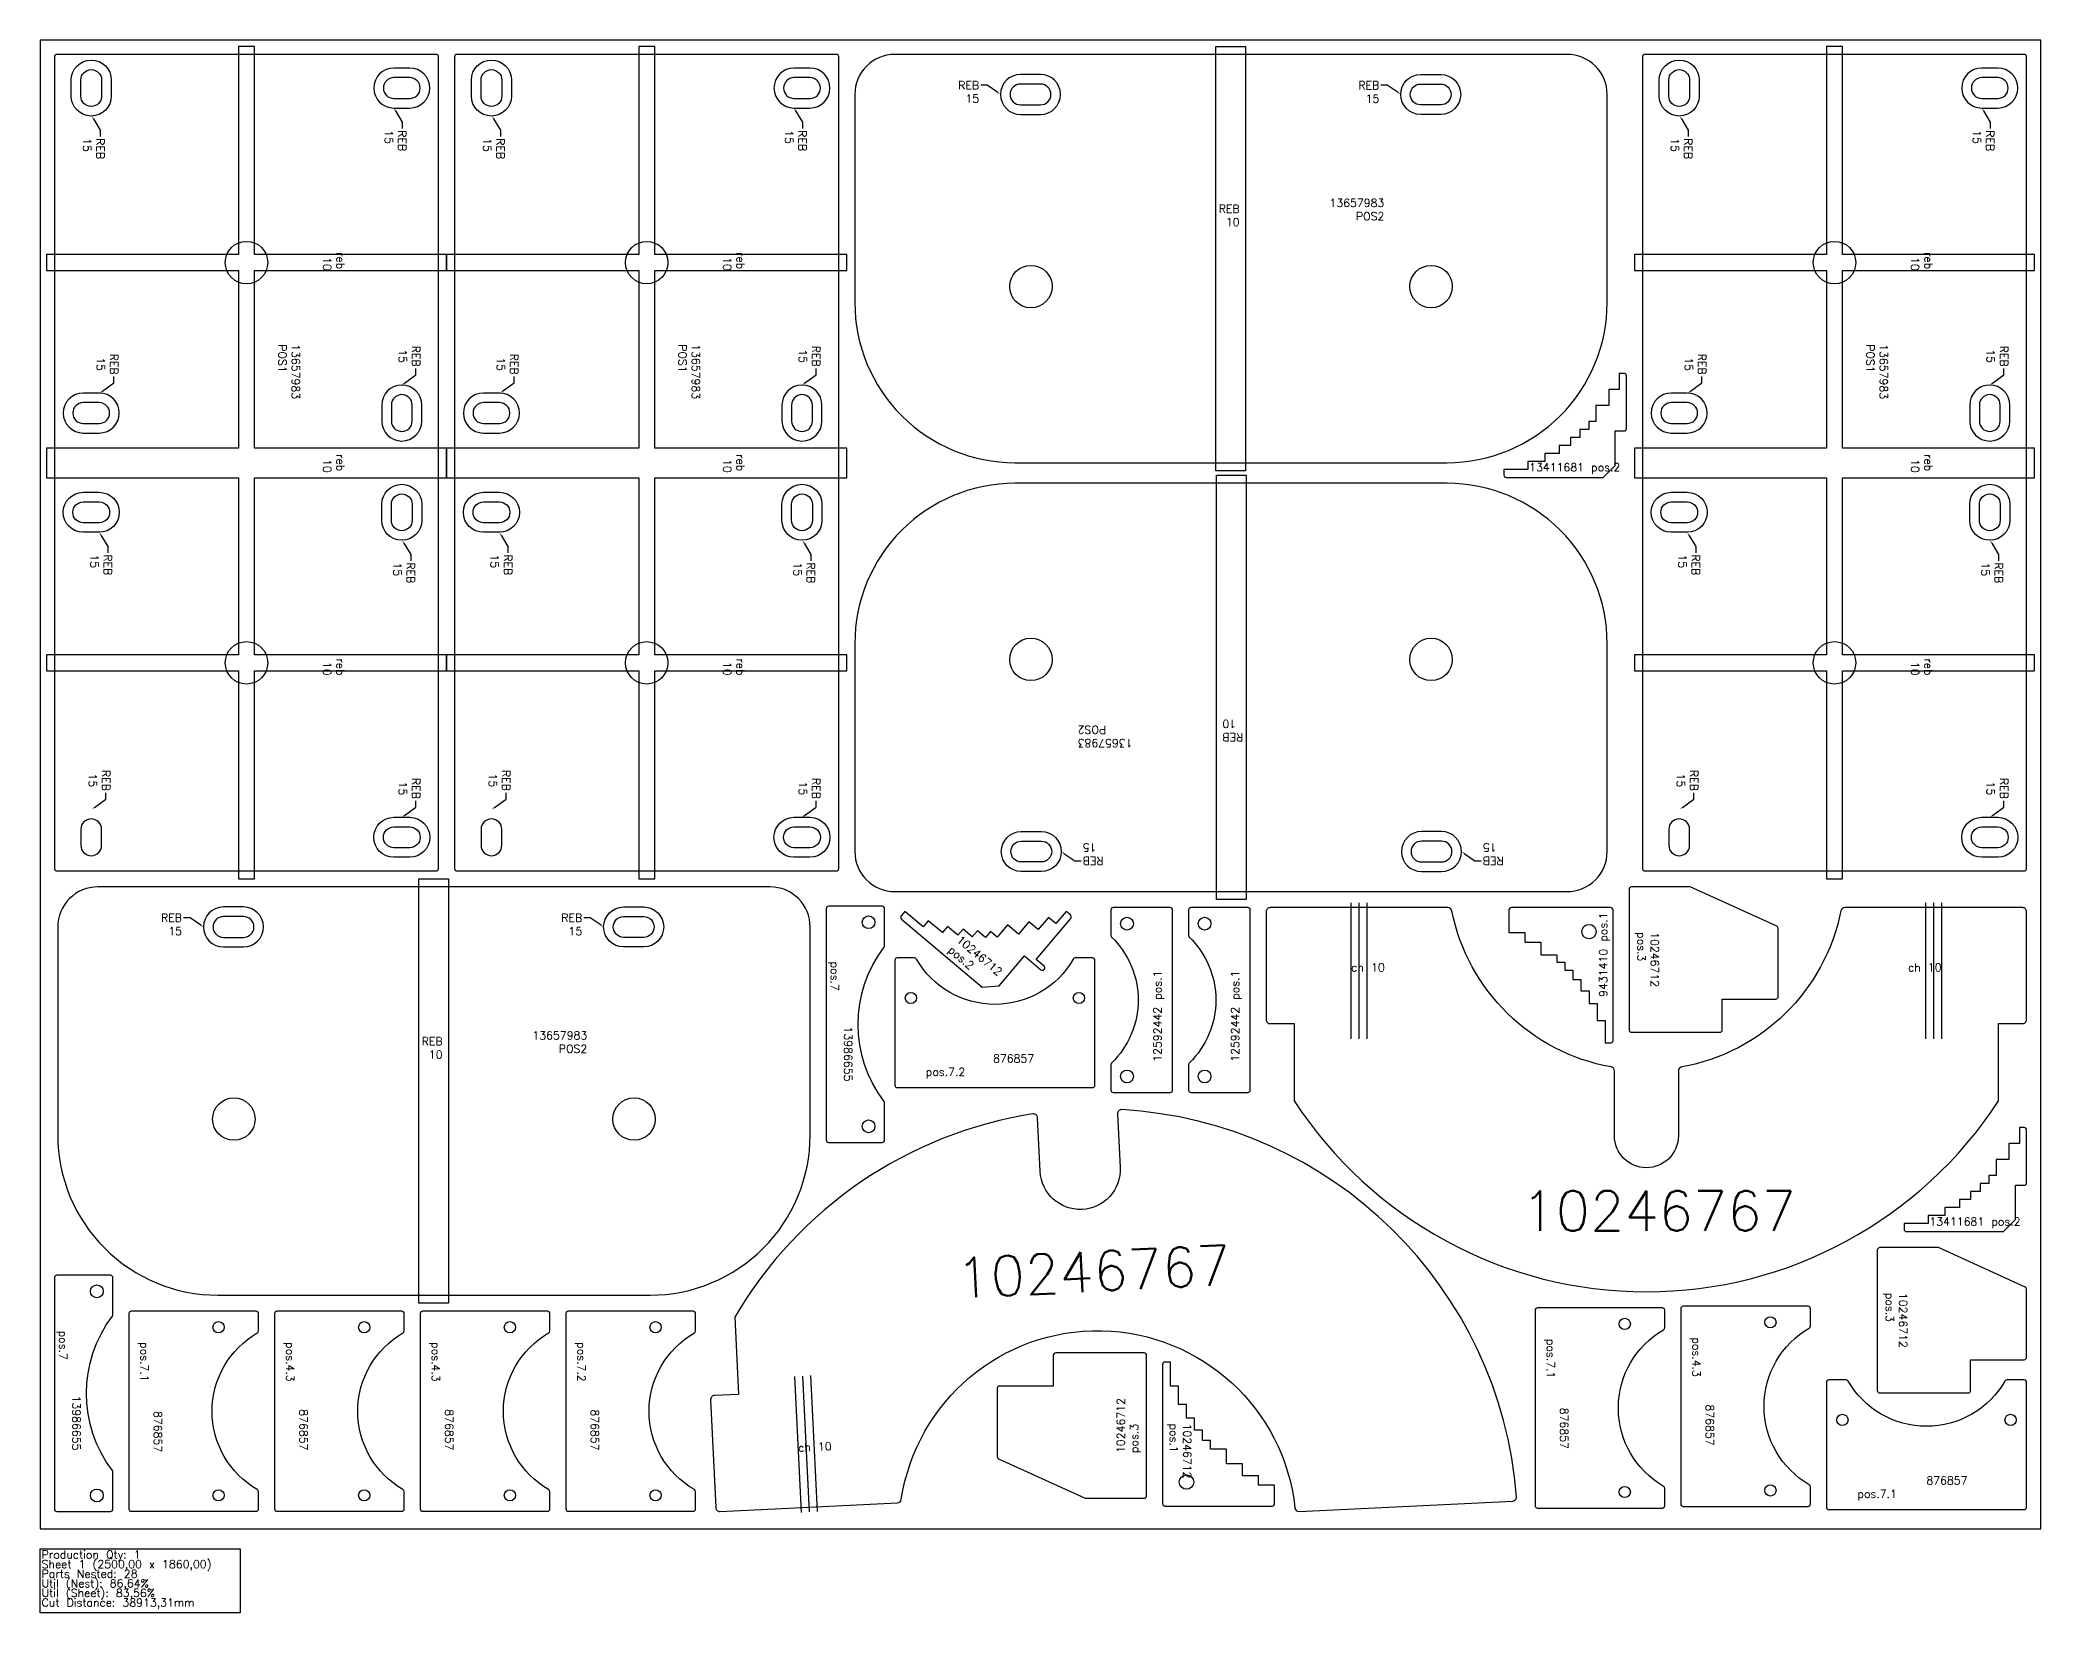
# Model space of a CAD drawing. Header units: millimetres. Extents: x 0 to 2500, y -105 to 1860.
import ezdxf
from ezdxf import colors
from ezdxf.entities.mleader import LeaderData, LeaderLine
from ezdxf.math import Vec2, Vec3

# ---------------------------------------------------------------- set-up
doc = ezdxf.new("R2010")
doc.units = ezdxf.units.MM
for name, color, linetype in [('10246712', 7, 'Continuous'), ('10246767', 7, 'Continuous'), ('12592442', 7, 'Continuous'), ('13411681', 7, 'Continuous'), ('13657983', 7, 'Continuous'), ('13986655', 7, 'Continuous'), ('876857', 7, 'Continuous'), ('9431410', 7, 'Continuous'), ('Chanfro', 7, 'Continuous'), ('Rebaixo', 6, 'Continuous'), ('sheet', 24, 'Continuous'), ('Stats', 7, 'Continuous'), ('Texto', 7, 'Continuous')]:
    doc.layers.add(name, color=color, linetype=linetype)
doc.styles.get("Standard").update_dxf_attribs({"font": 'txt.shx'})

msp = doc.modelspace()

# ---------------------------------------------------------------- linework, layer by layer
at = {"layer": '10246712', "color": 1}
for points in [[(2101.8, 662), (2168.8, 662, 0.414214), (2171.8, 665), (2171.8, 750.1, 0.294108), (2170.1, 752.8), (2061.8, 802), (1988.3, 802, 0.414214), (1985.3, 799), (1985.3, 623.5, 0.414214), (1988.3, 620.5), (2098.8, 620.5, 0.414214), (2101.8, 623.5)], [(1133.8, 752.6), (1127.4, 744.9), (1109.8, 759.8), (1103.3, 752.1), (1080.4, 771.5), (1075.9, 766.1, 0.414214), (1076.3, 761.9), (1177.1, 676.8), (1198.3, 678.5), (1229.9, 716), (1250.5, 698.6, 0.414214), (1254.7, 698.9), (1254.7, 698.9, 0.414214), (1254.4, 703.2), (1244.4, 711.5), (1287.7, 762.7, 0.414214), (1287.3, 767), (1281.9, 771.5), (1269, 756.2), (1259.9, 763.9), (1247, 748.7), (1235.5, 758.3), (1222.6, 743), (1208.9, 754.7), (1196, 739.4), (1187.5, 746.5), (1181.1, 738.8), (1171.2, 747.2), (1164.7, 739.6), (1153.3, 749.2), (1146.8, 741.6)], [(2412, 211.4), (2479, 211.4, 0.414214), (2482, 214.4), (2482, 299.5, 0.294108), (2480.2, 302.2), (2372, 351.4), (2298.5, 351.4, 0.414214), (2295.5, 348.4), (2295.5, 172.9, 0.414214), (2298.5, 169.9), (2409, 169.9, 0.414214), (2412, 172.9)], [(1266, 178.4), (1199, 178.4, 0.414214), (1196, 175.4), (1196, 90.3, 0.294108), (1197.7, 87.6), (1306, 38.4), (1379.5, 38.4, 0.414214), (1382.5, 41.4), (1382.5, 216.9, 0.414214), (1379.5, 219.9), (1269, 219.9, 0.414214), (1266, 216.9)], [(1412.5, 178.5), (1412.5, 208.5), (1405.5, 208.5, 0.414214), (1402.5, 205.5), (1402.5, 31.5, 0.414214), (1405.5, 28.5), (1539.5, 28.5, 0.414214), (1542.5, 31.5), (1542.5, 54.5), (1522.5, 54.5), (1522.5, 66.5), (1502.5, 66.5), (1502.5, 81.5), (1482.5, 81.5), (1482.5, 99.5), (1462.5, 99.5), (1462.5, 110.5), (1452.5, 110.5), (1452.5, 123.5), (1442.5, 123.5), (1442.5, 138.5), (1432.5, 138.5), (1432.5, 155.5), (1422.5, 155.5), (1422.5, 178.5)]]:
    msp.add_lwpolyline(points, format="xyb", close=True, dxfattribs=at)
msp.add_circle((1432.4, 58.5), 9, dxfattribs=at)
at = {"layer": '10246767', "color": 1}
for points in [[(1967, 491.2), (1967, 572.2, 0.362758), (1962.9, 577.1, -0.307431), (1763.9, 772.2, 0.357076), (1759, 776.2), (1537, 776.2, 0.414214), (1532, 771.2), (1532, 636.2, 0.414214), (1537, 631.2), (1567, 631.2), (1567, 534.8, 0.542273), (2447, 534.8), (2447, 631.2), (2477, 631.2, 0.414214), (2482, 636.2), (2482, 771.2, 0.414214), (2477, 776.2), (2255, 776.2, 0.357076), (2250.1, 772.2, -0.307431), (2051.1, 577.1, 0.362758), (2047, 572.2), (2047, 491.2, -0.999998)], [(872.6, 168.1), (842.7, 166.7, 0.414214), (837.9, 161.4), (844.4, 26.6, 0.414214), (849.7, 21.8), (1071.4, 32.6, 0.357076), (1076.1, 36.8, -0.878542), (1567.9, 26.3, 0.396943), (1573.1, 21.8), (1840, 34.8, 0.422689), (1844.7, 40.1, 0.375256), (1351.5, 523.8, 0.445602), (1346.2, 518.5), (1349.5, 451.5, -0.999998), (1249.6, 446.7), (1246.3, 513.7, 0.445602), (1240.6, 518.4, 0.225672), (868, 264.4)]]:
    msp.add_lwpolyline(points, format="xyb", close=True, dxfattribs=at)
at = {"layer": '12592442', "color": 1}
for points in [[(1341, 545.2), (1412, 545.2, 0.414214), (1415, 548.2), (1415, 773.2, 0.414214), (1412, 776.2), (1341, 776.2, 0.414214), (1338, 773.2), (1338, 741.5, 0.201835), (1338.9, 739.3, -0.420813), (1338.9, 582, 0.201835), (1338, 579.9), (1338, 548.2, 0.414214)], [(1438, 545.2), (1509, 545.2, 0.414214), (1512, 548.2), (1512, 773.2, 0.414214), (1509, 776.2), (1438, 776.2, 0.414214), (1435, 773.2), (1435, 741.5, 0.201835), (1435.9, 739.3, -0.420813), (1435.9, 582, 0.201835), (1435, 579.9), (1435, 548.2, 0.414214)]]:
    msp.add_lwpolyline(points, format="xyb", close=True, dxfattribs=at)
for centre in [(1358, 756.2), (1455, 756.2), (1358, 565.2), (1455, 565.2)]:
    msp.add_circle(centre, 8, dxfattribs=at)
at = {"layer": '13411681', "color": 1}
for points in [[(1898, 1343.6), (1880, 1343.6), (1880, 1333.6), (1859, 1333.6), (1859, 1323.6), (1829, 1323.6), (1829, 1316.6, 0.414214), (1832, 1313.6), (1953, 1313.6), (1968, 1328.6), (1968, 1371.6), (1979, 1371.6, 0.414214), (1982, 1374.6), (1982, 1440.6, 0.414214), (1979, 1443.6), (1973, 1443.6), (1973, 1423.6), (1960, 1423.6), (1960, 1403.6), (1944, 1403.6), (1944, 1383.6), (1935, 1383.6), (1935, 1373.6), (1924, 1373.6), (1924, 1363.6), (1912, 1363.6), (1912, 1353.6), (1898, 1353.6)], [(2398, 401.4), (2380, 401.4), (2380, 391.4), (2359, 391.4), (2359, 381.4), (2329, 381.4), (2329, 374.4, 0.414214), (2332, 371.4), (2453, 371.4), (2468, 386.4), (2468, 429.4), (2479, 429.4, 0.414214), (2482, 432.4), (2482, 498.4, 0.414214), (2479, 501.4), (2473, 501.4), (2473, 481.4), (2460, 481.4), (2460, 461.4), (2444, 461.4), (2444, 441.4), (2435, 441.4), (2435, 431.4), (2424, 431.4), (2424, 421.4), (2412, 421.4), (2412, 411.4), (2398, 411.4)]]:
    msp.add_lwpolyline(points, format="xyb", close=True, dxfattribs=at)
at = {"layer": '13657983', "color": 6}
for points in [[(495, 1842), (21, 1842, 0.414214), (18, 1839), (18, 825, 0.414214), (21, 822), (495, 822, 0.414214), (498, 825), (498, 1839, 0.414214)], [(995, 1842), (521, 1842, 0.414214), (518, 1839), (518, 825, 0.414214), (521, 822), (995, 822, 0.414214), (998, 825), (998, 1839, 0.414214)], [(2479, 1842), (2005, 1842, 0.414214), (2002, 1839), (2002, 825, 0.414214), (2005, 822), (2479, 822, 0.414214), (2482, 825), (2482, 1839, 0.414214)], [(51, 1790), (51, 1810, -1), (77, 1810), (77, 1790, -1)], [(442, 1787), (462, 1787, 1), (462, 1813), (442, 1813, 1)], [(551, 1790), (551, 1810, -1), (577, 1810), (577, 1790, -1)], [(942, 1787), (962, 1787, 1), (962, 1813), (942, 1813, 1)], [(2035, 1790), (2035, 1810, -1), (2061, 1810), (2061, 1790, -1)], [(2426, 1787), (2446, 1787, 1), (2446, 1813), (2426, 1813, 1)], [(54, 1381), (74, 1381, 1), (74, 1407), (54, 1407, 1)], [(439, 1404), (439, 1384, 1), (465, 1384), (465, 1404, 1)], [(554, 1381), (574, 1381, 1), (574, 1407), (554, 1407, 1)], [(939, 1404), (939, 1384, 1), (965, 1384), (965, 1404, 1)], [(2038, 1381), (2058, 1381, 1), (2058, 1407), (2038, 1407, 1)], [(2423, 1404), (2423, 1384, 1), (2449, 1384), (2449, 1404, 1)], [(54, 1283), (74, 1283, -1), (74, 1257), (54, 1257, -1)], [(439, 1260), (439, 1280, -1), (465, 1280), (465, 1260, -1)], [(554, 1283), (574, 1283, -1), (574, 1257), (554, 1257, -1)], [(939, 1260), (939, 1280, -1), (965, 1280), (965, 1260, -1)], [(2038, 1283), (2058, 1283, -1), (2058, 1257), (2038, 1257, -1)], [(2423, 1260), (2423, 1280, -1), (2449, 1280), (2449, 1260, -1)], [(51, 874), (51, 854, 1), (77, 854), (77, 874, 1)], [(442, 877), (462, 877, -1), (462, 851), (442, 851, -1)], [(551, 874), (551, 854, 1), (577, 854), (577, 874, 1)], [(942, 877), (962, 877, -1), (962, 851), (942, 851, -1)], [(2035, 874), (2035, 854, 1), (2061, 854), (2061, 874, 1)], [(2426, 877), (2446, 877, -1), (2446, 851), (2426, 851, -1)]]:
    msp.add_lwpolyline(points, format="xyb", close=True, dxfattribs=at)
at = {"layer": '13657983', "color": 3}
for points in [[(1018, 1532, 0.414214), (1218, 1332), (1758, 1332, 0.414214), (1958, 1532), (1958, 1792, 0.414214), (1908, 1842), (1068, 1842, 0.414214), (1018, 1792)], [(1225, 1779), (1250, 1779, 1), (1250, 1805), (1225, 1805, 1)], [(1750, 1779), (1725, 1779, -1), (1725, 1805), (1750, 1805, -1)], [(1958, 1106.2, 0.414214), (1758, 1306.2), (1218, 1306.2, 0.414214), (1018, 1106.2), (1018, 846.2, 0.414214), (1068, 796.2), (1908, 796.2, 0.414214), (1958, 846.2)], [(1226, 859.2), (1251, 859.2, -1), (1251, 833.2), (1226, 833.2, -1)], [(1751, 859.2), (1726, 859.2, 1), (1726, 833.2), (1751, 833.2, 1)], [(22.2, 492, 0.414214), (222.2, 292), (762.2, 292, 0.414214), (962.2, 492), (962.2, 752, 0.414214), (912.2, 802), (72.2, 802, 0.414214), (22.2, 752)], [(229.2, 739), (254.2, 739, 1), (254.2, 765), (229.2, 765, 1)], [(754.2, 739), (729.2, 739, -1), (729.2, 765), (754.2, 765, -1)]]:
    msp.add_lwpolyline(points, format="xyb", close=True, dxfattribs=at)
at = {"layer": '13657983', "color": 6}
for centre in [(258, 1582), (758, 1582), (2242, 1582), (258, 1082), (758, 1082), (2242, 1082)]:
    msp.add_circle(centre, 26.5, dxfattribs=at)
at = {"layer": '13657983', "color": 3}
for centre in [(1238, 1552), (1738, 1552), (1238, 1086.2), (1738, 1086.2), (242.2, 512), (742.2, 512)]:
    msp.add_circle(centre, 26.5, dxfattribs=at)
at = {"layer": '13986655', "color": 1}
for points in [[(1055.2, 728.7), (1055.2, 774.9, 0.414214), (1052.2, 777.9), (985.2, 777.9, 0.414214), (982.2, 774.9), (982.2, 485.9, 0.414214), (985.2, 482.9), (1052.2, 482.9, 0.414214), (1055.2, 485.9), (1055.2, 532, 0.163324), (1054.6, 533.8, -0.335601), (1054.6, 726.9, 0.163324)], [(91, 267.6), (91, 313.8, 0.414214), (88, 316.8), (21, 316.8, 0.414214), (18, 313.8), (18, 24.8, 0.414214), (21, 21.8), (88, 21.8, 0.414214), (91, 24.8), (91, 71, 0.163324), (90.4, 72.8, -0.335601), (90.4, 265.8, 0.163324)]]:
    msp.add_lwpolyline(points, format="xyb", close=True, dxfattribs=at)
for centre in [(1035.2, 757.9), (1035.2, 502.9), (71, 296.8), (71, 41.8)]:
    msp.add_circle(centre, 8, dxfattribs=at)
at = {"layer": '876857', "color": 1}
for points in [[(1092.5, 713.3), (1071, 713.3, 0.414214), (1068, 710.3), (1068, 554.3, 0.414214), (1071, 551.3), (1315, 551.3, 0.414214), (1318, 554.3), (1318, 710.3, 0.414214), (1315, 713.3), (1293.5, 713.3, 0.267949), (1290.9, 711.8, -0.57735), (1095.1, 711.8, 0.267949)], [(2030, 251.5), (2030, 273.1, 0.414214), (2027, 276.1), (1871, 276.1, 0.414214), (1868, 273.1), (1868, 29.1, 0.414214), (1871, 26.1), (2027, 26.1, 0.414214), (2030, 29.1), (2030, 50.6, 0.267949), (2028.5, 53.2, -0.57735), (2028.5, 248.9, 0.267949)], [(2212, 253.5), (2212, 275.1, 0.414214), (2209, 278.1), (2053, 278.1, 0.414214), (2050, 275.1), (2050, 31.1, 0.414214), (2053, 28.1), (2209, 28.1, 0.414214), (2212, 31.1), (2212, 52.6, 0.267949), (2210.5, 55.2, -0.57735), (2210.5, 250.9, 0.267949)], [(273, 247.5), (273, 269, 0.414214), (270, 272), (114, 272, 0.414214), (111, 269), (111, 25, 0.414214), (114, 22), (270, 22, 0.414214), (273, 25), (273, 46.5, 0.267949), (271.5, 49.1, -0.57735), (271.5, 244.9, 0.267949)], [(455, 247.5), (455, 269, 0.414214), (452, 272), (296, 272, 0.414214), (293, 269), (293, 25, 0.414214), (296, 22), (452, 22, 0.414214), (455, 25), (455, 46.5, 0.267949), (453.5, 49.1, -0.57735), (453.5, 244.9, 0.267949)], [(637, 247.5), (637, 269, 0.414214), (634, 272), (478, 272, 0.414214), (475, 269), (475, 25, 0.414214), (478, 22), (634, 22, 0.414214), (637, 25), (637, 46.5, 0.267949), (635.5, 49.1, -0.57735), (635.5, 244.9, 0.267949)], [(819, 247.5), (819, 269, 0.414214), (816, 272), (660, 272, 0.414214), (657, 269), (657, 25, 0.414214), (660, 22), (816, 22, 0.414214), (819, 25), (819, 46.5, 0.267949), (817.5, 49.1, -0.57735), (817.5, 244.9, 0.267949)], [(2256.5, 186.2), (2235, 186.2, 0.414214), (2232, 183.2), (2232, 27.2, 0.414214), (2235, 24.2), (2479, 24.2, 0.414214), (2482, 27.2), (2482, 183.2, 0.414214), (2479, 186.2), (2457.5, 186.2, 0.267949), (2454.9, 184.7, -0.57735), (2259.1, 184.7, 0.267949)]]:
    msp.add_lwpolyline(points, format="xyb", close=True, dxfattribs=at)
for centre in [(1088, 663.3), (1298, 663.3), (223, 252), (405, 252), (587, 252), (769, 252), (1980, 256.1), (2162, 258.1), (2252, 136.2), (2462, 136.2), (1980, 46.1), (2162, 48.1), (223, 42), (405, 42), (587, 42), (769, 42)]:
    msp.add_circle(centre, 7, dxfattribs=at)
at = {"layer": '9431410', "color": 1}
msp.add_lwpolyline([(1955.3, 607.2), (1962.3, 607.2, 0.414214), (1965.3, 610.2), (1965.3, 773.2, 0.414214), (1962.3, 776.2), (1838.3, 776.2, 0.414214), (1835.3, 773.2), (1835.3, 745.2), (1855.3, 745.2), (1855.3, 733.2), (1875.3, 733.2), (1875.3, 717.2), (1895.3, 717.2), (1895.3, 708.2), (1905.3, 708.2), (1905.3, 698.2), (1915.3, 698.2), (1915.3, 686.2), (1925.3, 686.2), (1925.3, 672.2), (1935.3, 672.2), (1935.3, 656.2), (1945.3, 656.2), (1945.3, 635.2), (1955.3, 635.2)], format="xyb", close=True, dxfattribs=at)
msp.add_circle((1935.3, 746.2), 9, dxfattribs=at)
at = {"layer": 'Chanfro', "color": 1}
for p, q in [((1638, 612.2), (1638, 782.2)), ((1648, 612.2), (1648, 782.2)), ((1658, 612.2), (1658, 782.2)), ((2356, 612.2), (2356, 782.2)), ((2366, 612.2), (2366, 782.2)), ((2376, 612.2), (2376, 782.2)), ((942.6, 190.5), (950.8, 20.7)), ((952.6, 191), (960.8, 21.2)), ((962.6, 191.5), (970.8, 21.7))]:
    msp.add_line(p, q, dxfattribs=at)
at = {"layer": 'Rebaixo', "color": 6}
for points in [[(508, 1092), (268, 1092), (268, 1313), (508, 1313), (508, 1350), (268, 1350), (268, 1572), (508, 1572), (508, 1592), (268, 1592), (268, 1852), (248, 1852), (248, 1592), (8, 1592), (8, 1572), (248, 1572), (248, 1350), (8, 1350), (8, 1313), (248, 1313), (248, 1092), (8, 1092), (8, 1072), (248, 1072), (248, 812), (268, 812), (268, 1072), (508, 1072)], [(1008, 1092), (768, 1092), (768, 1313), (1008, 1313), (1008, 1350), (768, 1350), (768, 1572), (1008, 1572), (1008, 1592), (768, 1592), (768, 1852), (748, 1852), (748, 1592), (508, 1592), (508, 1572), (748, 1572), (748, 1350), (508, 1350), (508, 1313), (748, 1313), (748, 1092), (508, 1092), (508, 1072), (748, 1072), (748, 812), (768, 812), (768, 1072), (1008, 1072)], [(2492, 1092), (2252, 1092), (2252, 1313), (2492, 1313), (2492, 1350), (2252, 1350), (2252, 1572), (2492, 1572), (2492, 1592), (2252, 1592), (2252, 1852), (2232, 1852), (2232, 1592), (1992, 1592), (1992, 1572), (2232, 1572), (2232, 1350), (1992, 1350), (1992, 1313), (2232, 1313), (2232, 1092), (1992, 1092), (1992, 1072), (2232, 1072), (2232, 812), (2252, 812), (2252, 1072), (2492, 1072)]]:
    msp.add_lwpolyline(points, close=True, dxfattribs=at)
at = {"layer": 'Rebaixo', "color": 3}
for points in [[(1469, 1852), (1506, 1852), (1506, 1322), (1469, 1322)], [(1507, 786.2), (1470, 786.2), (1470, 1316.2), (1507, 1316.2)], [(473.2, 812), (510.2, 812), (510.2, 282), (473.2, 282)]]:
    msp.add_lwpolyline(points, close=True, dxfattribs=at)
at = {"layer": 'Rebaixo', "color": 6}
for points in [[(39, 1790), (39, 1810, -1), (89, 1810), (89, 1790, -1)], [(442, 1775), (462, 1775, 1), (462, 1825), (442, 1825, 1)], [(539, 1790), (539, 1810, -1), (589, 1810), (589, 1790, -1)], [(942, 1775), (962, 1775, 1), (962, 1825), (942, 1825, 1)], [(2023, 1790), (2023, 1810, -1), (2073, 1810), (2073, 1790, -1)], [(2426, 1775), (2446, 1775, 1), (2446, 1825), (2426, 1825, 1)], [(427, 1404), (427, 1384, 1), (477, 1384), (477, 1404, 1)], [(927, 1404), (927, 1384, 1), (977, 1384), (977, 1404, 1)], [(2411, 1404), (2411, 1384, 1), (2461, 1384), (2461, 1404, 1)], [(54, 1369), (74, 1369, 1), (74, 1419), (54, 1419, 1)], [(554, 1369), (574, 1369, 1), (574, 1419), (554, 1419, 1)], [(2038, 1369), (2058, 1369, 1), (2058, 1419), (2038, 1419, 1)], [(427, 1260), (427, 1280, -1), (477, 1280), (477, 1260, -1)], [(927, 1260), (927, 1280, -1), (977, 1280), (977, 1260, -1)], [(2411, 1260), (2411, 1280, -1), (2461, 1280), (2461, 1260, -1)], [(54, 1295), (74, 1295, -1), (74, 1245), (54, 1245, -1)], [(554, 1295), (574, 1295, -1), (574, 1245), (554, 1245, -1)], [(2038, 1295), (2058, 1295, -1), (2058, 1245), (2038, 1245, -1)], [(442, 889), (462, 889, -1), (462, 839), (442, 839, -1)], [(942, 889), (962, 889, -1), (962, 839), (942, 839, -1)], [(2426, 889), (2446, 889, -1), (2446, 839), (2426, 839, -1)]]:
    msp.add_lwpolyline(points, format="xyb", close=True, dxfattribs=at)
at = {"layer": 'Rebaixo', "color": 3}
for points in [[(1225, 1767), (1250, 1767, 1), (1250, 1817), (1225, 1817, 1)], [(1750, 1767), (1725, 1767, -1), (1725, 1817), (1750, 1817, -1)], [(1226, 871.2), (1251, 871.2, -1), (1251, 821.2), (1226, 821.2, -1)], [(1751, 871.2), (1726, 871.2, 1), (1726, 821.2), (1751, 821.2, 1)], [(229.2, 727), (254.2, 727, 1), (254.2, 777), (229.2, 777, 1)], [(754.2, 727), (729.2, 727, -1), (729.2, 777), (754.2, 777, -1)]]:
    msp.add_lwpolyline(points, format="xyb", close=True, dxfattribs=at)
at = {"layer": 'sheet', "color": 7}
msp.add_lwpolyline([(0, 0), (2500, 0), (2500, 1860), (0, 1860)], close=True, dxfattribs=at)
at = {"layer": 'Stats', "color": 151}
msp.add_lwpolyline([(0, -25), (250, -25), (250, -105), (0, -105), (0, -25)], close=True, dxfattribs=at)

# ---------------------------------------------------------------- texts
at = {"layer": 'Chanfro', "color": 1, "char_height": 10, "width": 932.468}
for insert, attachment_point in [((1680.1, 696.5), 9), ((2333.9, 696.5), 7)]:
    msp.add_mtext('ch 10', dxfattribs=dict(at, insert=insert, attachment_point=attachment_point))
at = {"layer": 'Chanfro', "color": 1, "insert": (988.8, 108.4), "char_height": 10, "width": 932.468, "attachment_point": 3, "rotation": 2.773}
msp.add_mtext('ch 10', dxfattribs=at)
at = {"layer": 'Rebaixo', "color": 3, "char_height": 10, "attachment_point": 3}
for insert in [(1498.8, 1654.2), (503, 614.2)]:
    msp.add_mtext_dynamic_manual_height_columns('REB\\P10', width=19.295, gutter_width=12.5, heights=[0], dxfattribs=dict(at, insert=insert))
at = {"layer": 'Rebaixo', "color": 6, "char_height": 10, "rotation": 270}
for s, insert, attachment_point in [('{\\W0.255102; }reb\\P{\\W1.005102; }10', (380.3, 1597.9), 1), ('{\\W0.255102; }reb\\P{\\W1.005102; }10', (880.3, 1597.9), 1), ('{\\W0.255102; }reb\\P{\\W1.005102; }10', (2364.3, 1597.9), 1), ('{\\W0.255102; }reb\\P{\\W1.005102; }10', (380.3, 1345.5), 1), ('{\\W0.255102; }reb\\P{\\W1.005102; }10', (880.3, 1345.5), 1), ('{\\W0.255102; }reb\\P{\\W1.005102; }10', (2364.3, 1345.5), 1), ('reb\\P10', (380.3, 1066.1), 3), ('reb\\P10', (880.3, 1066.1), 3), ('reb\\P10', (2364.3, 1066.1), 3)]:
    msp.add_mtext_dynamic_manual_height_columns(s, width=31.769, gutter_width=12.5, heights=[0], dxfattribs=dict(at, insert=insert, attachment_point=attachment_point))
at = {"layer": 'Rebaixo', "color": 3, "insert": (1477.2, 984), "char_height": 10, "attachment_point": 3, "rotation": 180}
msp.add_mtext_dynamic_manual_height_columns('REB\\P10', width=19.295, gutter_width=12.5, heights=[0], dxfattribs=at)
at = {"layer": 'Stats', "color": 60}
for s, p in [('Sheet 1 (2500,00 x 1860,00)', (2, -49)), ('Production Qty: 1', (2, -37)), ('Parts Nested: 28', (2, -61)), ('Util (Nest): 86,64%', (2, -73)), ('Util (Sheet): 83,56%', (2, -85)), ('Cut Distance: 38913,31mm', (2, -97))]:
    msp.add_text(s, height=10, dxfattribs=at).set_placement(p)
at = {"layer": 'Texto', "color": 3, "char_height": 10, "attachment_point": 3}
for insert in [(1679.6, 1661.5), (683.7, 621.5)]:
    msp.add_mtext_dynamic_manual_height_columns('13657983 POS2', width=104.16, gutter_width=12.5, heights=[0], dxfattribs=dict(at, insert=insert))
at = {"layer": 'Texto', "color": 6, "char_height": 10, "attachment_point": 1, "rotation": 270}
for insert in [(324.5, 1480), (824.5, 1480), (2308.5, 1480)]:
    msp.add_mtext_dynamic_manual_height_columns('13657983 POS1', width=104.16, gutter_width=12.5, heights=[0], dxfattribs=dict(at, insert=insert))
at = {"layer": 'Texto', "color": 1, "attachment_point": 1}
for s, insert, char_height, width in [('13411681 pos.2', (1860.5, 1331.2), 10, 108.14), ('{\\W9.415119; }876857 pos.7.2', (1106.7, 592.6), 10, 168.106), ('10246767', (1850.9, 422.2), 50, 352.286), ('13411681 pos.2', (2360.5, 388.9), 10, 108.14), ('{\\W9.65062; }876857 pos.7.1', (2270.7, 65.5), 10, 168.106)]:
    msp.add_mtext(s, dxfattribs=dict(at, insert=insert, char_height=char_height, width=width))
at = {"layer": 'Texto', "color": 3, "insert": (1296.4, 976.7), "char_height": 10, "attachment_point": 3, "rotation": 180}
msp.add_mtext_dynamic_manual_height_columns('13657983 POS2', width=104.16, gutter_width=12.5, heights=[0], dxfattribs=at)
at = {"layer": 'Texto', "color": 1, "attachment_point": 1}
for s, insert, char_height, width, rotation in [('9431410 pos.1', (1948.1, 664.7), 10, 154.494, 90), ('10246712 pos.2', (1150.9, 742.1), 10, 55.113, 319.8304), ('10246712 pos.3', (2022.5, 745.5), 10, 55.113, 270), ('{\\W9.097959; }13986655 pos.7', (1014.7, 708.7), 10, 168.68, 270), ('12592442 pos.1', (1391.1, 583.6), 10, 172.107, 90), ('12592442 pos.1', (1488.1, 583.6), 10, 172.107, 90), ('10246767', (1143.7, 338.3), 50, 352.286, 2.773), ('10246712 pos.3', (2332.7, 294.9), 10, 55.113, 270), ('{\\W9.097959; }13986655 pos.7', (50.5, 247.7), 10, 168.68, 270), ('{\\W9.65062; }876857 pos.7.1', (152.3, 233.3), 10, 168.106, 270), ('{\\W9.401938; }876857 pos.4.3', (334.3, 233.3), 10, 168.106, 270), ('{\\W9.401938; }876857 pos.4.3', (516.3, 233.3), 10, 168.106, 270), ('{\\W9.415119; }876857 pos.7.2', (698.3, 233.3), 10, 168.106, 270), ('{\\W9.65062; }876857 pos.7.1', (1909.3, 237.4), 10, 168.106, 270), ('{\\W9.401938; }876857 pos.4.3', (2091.3, 239.3), 10, 168.106, 270), ('10246712 pos.3', (1345.3, 94.8), 10, 55.113, 90), ('10246712 pos.1', (1438.4, 131.6), 10, 55.113, 270)]:
    msp.add_mtext(s, dxfattribs=dict(at, insert=insert, char_height=char_height, width=width, rotation=rotation))

# ---------------------------------------------------------------- leaders
at = {"layer": 'Rebaixo', "color": 3}
ml = msp.add_multileader_mtext('Standard', dxfattribs=at)
ml.set_content('REB\\P15', color=3)
ml.set_leader_properties()
ml.build(insert=Vec2(0, 0))
ctx = ml.context
ctx.base_point, ctx.char_height, ctx.plane_origin = Vec3(1144.6, 1803.4), 10, Vec3(1200, 1792)
ctx.text_align_type = 2
notes = []
notes.append((ctx, [(0, (1, 1, 0), (1183.3, 1803.4), (-1, 0), 8, [(0, [(1200, 1792)], 0, [])])]))
ctx.mtext.insert, ctx.mtext.alignment, ctx.mtext.flow_direction = Vec3(1173.3, 1808.5), 3, 5
ml = msp.add_multileader_mtext('Standard', dxfattribs=at)
ml.set_content('REB\\P15', color=3)
ml.set_leader_properties()
ml.build(insert=Vec2(0, 0))
ctx = ml.context
ctx.base_point, ctx.char_height, ctx.plane_origin = Vec3(1644.6, 1803.4), 10, Vec3(1700, 1792)
ctx.text_align_type = 2
notes.append((ctx, [(0, (1, 1, 0), (1683.3, 1803.4), (-1, 0), 8, [(0, [(1700, 1792)], 0, [])])]))
ctx.mtext.insert, ctx.mtext.alignment, ctx.mtext.flow_direction = Vec3(1673.3, 1808.4), 3, 5
at = {"layer": 'Rebaixo', "color": 6}
ml = msp.add_multileader_mtext('Standard', dxfattribs=at)
ml.set_content('REB\\P15', color=6)
ml.set_leader_properties()
ml.build(insert=Vec2(0, 0))
ctx = ml.context
ctx.base_point, ctx.char_height, ctx.plane_origin, ctx.plane_x_axis, ctx.plane_y_axis = Vec3(452.6, 1749.4), 10, Vec3(442, 1775), Vec3(0, -1), Vec3(1, 0)
notes.append((ctx, [(0, (1, 1, 0), (452.6, 1757.4), (0, -1), 8, [(0, [(442, 1775)], 0, [])])]))
ctx.mtext.insert, ctx.mtext.text_direction, ctx.mtext.rotation, ctx.mtext.flow_direction = Vec3(457.6, 1747.4), Vec3(0, -1), 4.712389, 5
ml = msp.add_multileader_mtext('Standard', dxfattribs=at)
ml.set_content('REB\\P15', color=6)
ml.set_leader_properties()
ml.build(insert=Vec2(0, 0))
ctx = ml.context
ctx.base_point, ctx.char_height, ctx.plane_origin, ctx.plane_x_axis, ctx.plane_y_axis = Vec3(952.6, 1749.4), 10, Vec3(942, 1775), Vec3(0, -1), Vec3(1, 0)
notes.append((ctx, [(0, (1, 1, 0), (952.6, 1757.4), (0, -1), 8, [(0, [(942, 1775)], 0, [])])]))
ctx.mtext.insert, ctx.mtext.text_direction, ctx.mtext.rotation, ctx.mtext.flow_direction = Vec3(957.6, 1747.4), Vec3(0, -1), 4.712389, 5
ml = msp.add_multileader_mtext('Standard', dxfattribs=at)
ml.set_content('REB\\P15', color=6)
ml.set_leader_properties()
ml.build(insert=Vec2(0, 0))
ctx = ml.context
ctx.base_point, ctx.char_height, ctx.plane_origin, ctx.plane_x_axis, ctx.plane_y_axis = Vec3(2436.6, 1749.4), 10, Vec3(2426, 1775), Vec3(0, -1), Vec3(1, 0)
notes.append((ctx, [(0, (1, 1, 0), (2436.6, 1757.4), (0, -1), 8, [(0, [(2426, 1775)], 0, [])])]))
ctx.mtext.insert, ctx.mtext.text_direction, ctx.mtext.rotation, ctx.mtext.flow_direction = Vec3(2441.6, 1747.4), Vec3(0, -1), 4.712389, 5
ml = msp.add_multileader_mtext('Standard', dxfattribs=at)
ml.set_content('REB\\P15', color=6)
ml.set_leader_properties()
ml.build(insert=Vec2(0, 0))
ctx = ml.context
ctx.base_point, ctx.char_height, ctx.plane_origin, ctx.plane_x_axis, ctx.plane_y_axis = Vec3(75.3, 1739.4), 10, Vec3(64.7, 1765), Vec3(0, -1), Vec3(1, 0)
notes.append((ctx, [(0, (1, 1, 0), (75.3, 1747.4), (0, -1), 8, [(0, [(64.7, 1765)], 0, [])])]))
ctx.mtext.insert, ctx.mtext.text_direction, ctx.mtext.rotation, ctx.mtext.flow_direction = Vec3(80.4, 1737.4), Vec3(0, -1), 4.712389, 5
ml = msp.add_multileader_mtext('Standard', dxfattribs=at)
ml.set_content('REB\\P15', color=6)
ml.set_leader_properties()
ml.build(insert=Vec2(0, 0))
ctx = ml.context
ctx.base_point, ctx.char_height, ctx.plane_origin, ctx.plane_x_axis, ctx.plane_y_axis = Vec3(575.3, 1739.4), 10, Vec3(564.7, 1765), Vec3(0, -1), Vec3(1, 0)
notes.append((ctx, [(0, (1, 1, 0), (575.3, 1747.4), (0, -1), 8, [(0, [(564.7, 1765)], 0, [])])]))
ctx.mtext.insert, ctx.mtext.text_direction, ctx.mtext.rotation, ctx.mtext.flow_direction = Vec3(580.4, 1737.4), Vec3(0, -1), 4.712389, 5
ml = msp.add_multileader_mtext('Standard', dxfattribs=at)
ml.set_content('REB\\P15', color=6)
ml.set_leader_properties()
ml.build(insert=Vec2(0, 0))
ctx = ml.context
ctx.base_point, ctx.char_height, ctx.plane_origin, ctx.plane_x_axis, ctx.plane_y_axis = Vec3(2059.3, 1739.4), 10, Vec3(2048.7, 1765), Vec3(0, -1), Vec3(1, 0)
notes.append((ctx, [(0, (1, 1, 0), (2059.3, 1747.4), (0, -1), 8, [(0, [(2048.7, 1765)], 0, [])])]))
ctx.mtext.insert, ctx.mtext.text_direction, ctx.mtext.rotation, ctx.mtext.flow_direction = Vec3(2064.4, 1737.4), Vec3(0, -1), 4.712389, 5
ml = msp.add_multileader_mtext('Standard', dxfattribs=at)
ml.set_content('REB\\P15', color=6)
ml.set_leader_properties()
ml.build(insert=Vec2(0, 0))
ctx = ml.context
ctx.base_point, ctx.char_height, ctx.plane_origin, ctx.plane_x_axis, ctx.plane_y_axis = Vec3(469.7, 1480.3), 10, Vec3(452, 1429), Vec3(0, -1), Vec3(1, 0)
ctx.text_align_type = 1
notes.append((ctx, [(0, (1, 1, 0), (469.7, 1441.7), (0, 1), 8, [(0, [(452, 1429)], 0, [])])]))
ctx.mtext.insert, ctx.mtext.text_direction, ctx.mtext.rotation, ctx.mtext.alignment, ctx.mtext.flow_direction = Vec3(474.8, 1465.1), Vec3(0, -1), 4.712389, 2, 5
ml = msp.add_multileader_mtext('Standard', dxfattribs=at)
ml.set_content('REB\\P15', color=6)
ml.set_leader_properties()
ml.build(insert=Vec2(0, 0))
ctx = ml.context
ctx.base_point, ctx.char_height, ctx.plane_origin, ctx.plane_x_axis, ctx.plane_y_axis = Vec3(969.7, 1480.3), 10, Vec3(952, 1429), Vec3(0, -1), Vec3(1, 0)
ctx.text_align_type = 1
notes.append((ctx, [(0, (1, 1, 0), (969.7, 1441.7), (0, 1), 8, [(0, [(952, 1429)], 0, [])])]))
ctx.mtext.insert, ctx.mtext.text_direction, ctx.mtext.rotation, ctx.mtext.alignment, ctx.mtext.flow_direction = Vec3(974.8, 1465.1), Vec3(0, -1), 4.712389, 2, 5
ml = msp.add_multileader_mtext('Standard', dxfattribs=at)
ml.set_content('REB\\P15', color=6)
ml.set_leader_properties()
ml.build(insert=Vec2(0, 0))
ctx = ml.context
ctx.base_point, ctx.char_height, ctx.plane_origin, ctx.plane_x_axis, ctx.plane_y_axis = Vec3(2453.7, 1480.3), 10, Vec3(2436, 1429), Vec3(0, -1), Vec3(1, 0)
ctx.text_align_type = 1
notes.append((ctx, [(0, (1, 1, 0), (2453.7, 1441.7), (0, 1), 8, [(0, [(2436, 1429)], 0, [])])]))
ctx.mtext.insert, ctx.mtext.text_direction, ctx.mtext.rotation, ctx.mtext.alignment, ctx.mtext.flow_direction = Vec3(2458.8, 1465.1), Vec3(0, -1), 4.712389, 2, 5
ml = msp.add_multileader_mtext('Standard', dxfattribs=at)
ml.set_content('REB\\P15', color=6)
ml.set_leader_properties()
ml.build(insert=Vec2(0, 0))
ctx = ml.context
ctx.base_point, ctx.char_height, ctx.plane_origin, ctx.plane_x_axis, ctx.plane_y_axis = Vec3(92.4, 1470.4), 10, Vec3(74.7, 1419), Vec3(0, -1), Vec3(1, 0)
ctx.text_align_type = 1
notes.append((ctx, [(0, (1, 1, 0), (92.4, 1431.7), (0, 1), 8, [(0, [(74.7, 1419)], 0, [])])]))
ctx.mtext.insert, ctx.mtext.text_direction, ctx.mtext.rotation, ctx.mtext.alignment, ctx.mtext.flow_direction = Vec3(97.5, 1455.1), Vec3(0, -1), 4.712389, 2, 5
ml = msp.add_multileader_mtext('Standard', dxfattribs=at)
ml.set_content('REB\\P15', color=6)
ml.set_leader_properties()
ml.build(insert=Vec2(0, 0))
ctx = ml.context
ctx.base_point, ctx.char_height, ctx.plane_origin, ctx.plane_x_axis, ctx.plane_y_axis = Vec3(592.4, 1470.4), 10, Vec3(574.7, 1419), Vec3(0, -1), Vec3(1, 0)
ctx.text_align_type = 1
notes.append((ctx, [(0, (1, 1, 0), (592.4, 1431.7), (0, 1), 8, [(0, [(574.7, 1419)], 0, [])])]))
ctx.mtext.insert, ctx.mtext.text_direction, ctx.mtext.rotation, ctx.mtext.alignment, ctx.mtext.flow_direction = Vec3(597.5, 1455.1), Vec3(0, -1), 4.712389, 2, 5
ml = msp.add_multileader_mtext('Standard', dxfattribs=at)
ml.set_content('REB\\P15', color=6)
ml.set_leader_properties()
ml.build(insert=Vec2(0, 0))
ctx = ml.context
ctx.base_point, ctx.char_height, ctx.plane_origin, ctx.plane_x_axis, ctx.plane_y_axis = Vec3(2076.4, 1470.4), 10, Vec3(2058.7, 1419), Vec3(0, -1), Vec3(1, 0)
ctx.text_align_type = 1
notes.append((ctx, [(0, (1, 1, 0), (2076.4, 1431.7), (0, 1), 8, [(0, [(2058.7, 1419)], 0, [])])]))
ctx.mtext.insert, ctx.mtext.text_direction, ctx.mtext.rotation, ctx.mtext.alignment, ctx.mtext.flow_direction = Vec3(2081.5, 1455.1), Vec3(0, -1), 4.712389, 2, 5
ml = msp.add_multileader_mtext('Standard', dxfattribs=at)
ml.set_content('REB\\P15', color=6)
ml.set_leader_properties()
ml.build(insert=Vec2(0, 0))
ctx = ml.context
ctx.base_point, ctx.char_height, ctx.plane_origin, ctx.plane_x_axis, ctx.plane_y_axis = Vec3(84.6, 1219.4), 10, Vec3(74, 1245), Vec3(0, -1), Vec3(1, 0)
notes.append((ctx, [(0, (1, 1, 0), (84.6, 1227.4), (0, -1), 8, [(0, [(74, 1245)], 0, [])])]))
ctx.mtext.insert, ctx.mtext.text_direction, ctx.mtext.rotation, ctx.mtext.flow_direction = Vec3(89.7, 1217.4), Vec3(0, -1), 4.712389, 5
ml = msp.add_multileader_mtext('Standard', dxfattribs=at)
ml.set_content('REB\\P15', color=6)
ml.set_leader_properties()
ml.build(insert=Vec2(0, 0))
ctx = ml.context
ctx.base_point, ctx.char_height, ctx.plane_origin, ctx.plane_x_axis, ctx.plane_y_axis = Vec3(463.1, 1209.4), 10, Vec3(452.5, 1235), Vec3(0, -1), Vec3(1, 0)
notes.append((ctx, [(0, (1, 1, 0), (463.1, 1217.4), (0, -1), 8, [(0, [(452.5, 1235)], 0, [])])]))
ctx.mtext.insert, ctx.mtext.text_direction, ctx.mtext.rotation, ctx.mtext.flow_direction = Vec3(468.2, 1207.4), Vec3(0, -1), 4.712389, 5
ml = msp.add_multileader_mtext('Standard', dxfattribs=at)
ml.set_content('REB\\P15', color=6)
ml.set_leader_properties()
ml.build(insert=Vec2(0, 0))
ctx = ml.context
ctx.base_point, ctx.char_height, ctx.plane_origin, ctx.plane_x_axis, ctx.plane_y_axis = Vec3(584.6, 1219.4), 10, Vec3(574, 1245), Vec3(0, -1), Vec3(1, 0)
notes.append((ctx, [(0, (1, 1, 0), (584.6, 1227.4), (0, -1), 8, [(0, [(574, 1245)], 0, [])])]))
ctx.mtext.insert, ctx.mtext.text_direction, ctx.mtext.rotation, ctx.mtext.flow_direction = Vec3(589.7, 1217.4), Vec3(0, -1), 4.712389, 5
ml = msp.add_multileader_mtext('Standard', dxfattribs=at)
ml.set_content('REB\\P15', color=6)
ml.set_leader_properties()
ml.build(insert=Vec2(0, 0))
ctx = ml.context
ctx.base_point, ctx.char_height, ctx.plane_origin, ctx.plane_x_axis, ctx.plane_y_axis = Vec3(963.1, 1209.4), 10, Vec3(952.5, 1235), Vec3(0, -1), Vec3(1, 0)
notes.append((ctx, [(0, (1, 1, 0), (963.1, 1217.4), (0, -1), 8, [(0, [(952.5, 1235)], 0, [])])]))
ctx.mtext.insert, ctx.mtext.text_direction, ctx.mtext.rotation, ctx.mtext.flow_direction = Vec3(968.2, 1207.4), Vec3(0, -1), 4.712389, 5
ml = msp.add_multileader_mtext('Standard', dxfattribs=at)
ml.set_content('REB\\P15', color=6)
ml.set_leader_properties()
ml.build(insert=Vec2(0, 0))
ctx = ml.context
ctx.base_point, ctx.char_height, ctx.plane_origin, ctx.plane_x_axis, ctx.plane_y_axis = Vec3(2068.6, 1219.4), 10, Vec3(2058, 1245), Vec3(0, -1), Vec3(1, 0)
notes.append((ctx, [(0, (1, 1, 0), (2068.6, 1227.4), (0, -1), 8, [(0, [(2058, 1245)], 0, [])])]))
ctx.mtext.insert, ctx.mtext.text_direction, ctx.mtext.rotation, ctx.mtext.flow_direction = Vec3(2073.7, 1217.4), Vec3(0, -1), 4.712389, 5
ml = msp.add_multileader_mtext('Standard', dxfattribs=at)
ml.set_content('REB\\P15', color=6)
ml.set_leader_properties()
ml.build(insert=Vec2(0, 0))
ctx = ml.context
ctx.base_point, ctx.char_height, ctx.plane_origin, ctx.plane_x_axis, ctx.plane_y_axis = Vec3(2447.1, 1209.4), 10, Vec3(2436.5, 1235), Vec3(0, -1), Vec3(1, 0)
notes.append((ctx, [(0, (1, 1, 0), (2447.1, 1217.4), (0, -1), 8, [(0, [(2436.5, 1235)], 0, [])])]))
ctx.mtext.insert, ctx.mtext.text_direction, ctx.mtext.rotation, ctx.mtext.flow_direction = Vec3(2452.2, 1207.4), Vec3(0, -1), 4.712389, 5
ml = msp.add_multileader_mtext('Standard', dxfattribs=at)
ml.set_content('REB\\P15', color=6)
ml.set_leader_properties()
ml.build(insert=Vec2(0, 0))
ctx = ml.context
ctx.base_point, ctx.char_height, ctx.plane_origin, ctx.plane_x_axis, ctx.plane_y_axis = Vec3(82.4, 950.4), 10, Vec3(64.7, 899), Vec3(0, -1), Vec3(1, 0)
ctx.text_align_type = 1
notes.append((ctx, [(0, (1, 1, 0), (82.4, 911.7), (0, 1), 8, [(0, [(64.7, 899)], 0, [])])]))
ctx.mtext.insert, ctx.mtext.text_direction, ctx.mtext.rotation, ctx.mtext.alignment, ctx.mtext.flow_direction = Vec3(87.5, 935.1), Vec3(0, -1), 4.712389, 2, 5
ml = msp.add_multileader_mtext('Standard', dxfattribs=at)
ml.set_content('REB\\P15', color=6)
ml.set_leader_properties()
ml.build(insert=Vec2(0, 0))
ctx = ml.context
ctx.base_point, ctx.char_height, ctx.plane_origin, ctx.plane_x_axis, ctx.plane_y_axis = Vec3(469.7, 940.4), 10, Vec3(452, 889), Vec3(0, -1), Vec3(1, 0)
ctx.text_align_type = 1
notes.append((ctx, [(0, (1, 1, 0), (469.7, 901.7), (0, 1), 8, [(0, [(452, 889)], 0, [])])]))
ctx.mtext.insert, ctx.mtext.text_direction, ctx.mtext.rotation, ctx.mtext.alignment, ctx.mtext.flow_direction = Vec3(474.8, 925.1), Vec3(0, -1), 4.712389, 2, 5
ml = msp.add_multileader_mtext('Standard', dxfattribs=at)
ml.set_content('REB\\P15', color=6)
ml.set_leader_properties()
ml.build(insert=Vec2(0, 0))
ctx = ml.context
ctx.base_point, ctx.char_height, ctx.plane_origin, ctx.plane_x_axis, ctx.plane_y_axis = Vec3(582.4, 950.4), 10, Vec3(564.7, 899), Vec3(0, -1), Vec3(1, 0)
ctx.text_align_type = 1
notes.append((ctx, [(0, (1, 1, 0), (582.4, 911.7), (0, 1), 8, [(0, [(564.7, 899)], 0, [])])]))
ctx.mtext.insert, ctx.mtext.text_direction, ctx.mtext.rotation, ctx.mtext.alignment, ctx.mtext.flow_direction = Vec3(587.5, 935.1), Vec3(0, -1), 4.712389, 2, 5
ml = msp.add_multileader_mtext('Standard', dxfattribs=at)
ml.set_content('REB\\P15', color=6)
ml.set_leader_properties()
ml.build(insert=Vec2(0, 0))
ctx = ml.context
ctx.base_point, ctx.char_height, ctx.plane_origin, ctx.plane_x_axis, ctx.plane_y_axis = Vec3(969.7, 940.4), 10, Vec3(952, 889), Vec3(0, -1), Vec3(1, 0)
ctx.text_align_type = 1
notes.append((ctx, [(0, (1, 1, 0), (969.7, 901.7), (0, 1), 8, [(0, [(952, 889)], 0, [])])]))
ctx.mtext.insert, ctx.mtext.text_direction, ctx.mtext.rotation, ctx.mtext.alignment, ctx.mtext.flow_direction = Vec3(974.8, 925.1), Vec3(0, -1), 4.712389, 2, 5
ml = msp.add_multileader_mtext('Standard', dxfattribs=at)
ml.set_content('REB\\P15', color=6)
ml.set_leader_properties()
ml.build(insert=Vec2(0, 0))
ctx = ml.context
ctx.base_point, ctx.char_height, ctx.plane_origin, ctx.plane_x_axis, ctx.plane_y_axis = Vec3(2066.4, 950.4), 10, Vec3(2048.7, 899), Vec3(0, -1), Vec3(1, 0)
ctx.text_align_type = 1
notes.append((ctx, [(0, (1, 1, 0), (2066.4, 911.7), (0, 1), 8, [(0, [(2048.7, 899)], 0, [])])]))
ctx.mtext.insert, ctx.mtext.text_direction, ctx.mtext.rotation, ctx.mtext.alignment, ctx.mtext.flow_direction = Vec3(2071.5, 935.1), Vec3(0, -1), 4.712389, 2, 5
ml = msp.add_multileader_mtext('Standard', dxfattribs=at)
ml.set_content('REB\\P15', color=6)
ml.set_leader_properties()
ml.build(insert=Vec2(0, 0))
ctx = ml.context
ctx.base_point, ctx.char_height, ctx.plane_origin, ctx.plane_x_axis, ctx.plane_y_axis = Vec3(2453.7, 940.4), 10, Vec3(2436, 889), Vec3(0, -1), Vec3(1, 0)
ctx.text_align_type = 1
notes.append((ctx, [(0, (1, 1, 0), (2453.7, 901.7), (0, 1), 8, [(0, [(2436, 889)], 0, [])])]))
ctx.mtext.insert, ctx.mtext.text_direction, ctx.mtext.rotation, ctx.mtext.alignment, ctx.mtext.flow_direction = Vec3(2458.8, 925.1), Vec3(0, -1), 4.712389, 2, 5
at = {"layer": 'Rebaixo', "color": 3}
ml = msp.add_multileader_mtext('Standard', dxfattribs=at)
ml.set_content('REB\\P15', color=3)
ml.set_leader_properties()
ml.build(insert=Vec2(0, 0))
ctx = ml.context
ctx.base_point, ctx.char_height, ctx.plane_origin, ctx.plane_x_axis, ctx.plane_y_axis = Vec3(1331.4, 834.8), 10, Vec3(1276, 846.2), Vec3(-1, 0), Vec3(0, -1)
ctx.text_align_type = 2
notes.append((ctx, [(0, (1, 1, 0), (1292.7, 834.8), (1, 0), 8, [(0, [(1276, 846.2)], 0, [])])]))
ctx.mtext.insert, ctx.mtext.text_direction, ctx.mtext.rotation, ctx.mtext.alignment, ctx.mtext.flow_direction = Vec3(1302.7, 829.8), Vec3(-1, 0), 3.141593, 3, 5
ml = msp.add_multileader_mtext('Standard', dxfattribs=at)
ml.set_content('REB\\P15', color=3)
ml.set_leader_properties()
ml.build(insert=Vec2(0, 0))
ctx = ml.context
ctx.base_point, ctx.char_height, ctx.plane_origin, ctx.plane_x_axis, ctx.plane_y_axis = Vec3(1831.4, 834.8), 10, Vec3(1776, 846.2), Vec3(-1, 0), Vec3(0, -1)
ctx.text_align_type = 2
notes.append((ctx, [(0, (1, 1, 0), (1792.7, 834.8), (1, 0), 8, [(0, [(1776, 846.2)], 0, [])])]))
ctx.mtext.insert, ctx.mtext.text_direction, ctx.mtext.rotation, ctx.mtext.alignment, ctx.mtext.flow_direction = Vec3(1802.7, 829.7), Vec3(-1, 0), 3.141593, 3, 5
ml = msp.add_multileader_mtext('Standard', dxfattribs=at)
ml.set_content('REB\\P15', color=3)
ml.set_leader_properties()
ml.build(insert=Vec2(0, 0))
ctx = ml.context
ctx.base_point, ctx.char_height, ctx.plane_origin = Vec3(148.8, 763.4), 10, Vec3(204.2, 752)
ctx.text_align_type = 2
notes.append((ctx, [(0, (1, 1, 0), (187.4, 763.4), (-1, 0), 8, [(0, [(204.2, 752)], 0, [])])]))
ctx.mtext.insert, ctx.mtext.alignment, ctx.mtext.flow_direction = Vec3(177.4, 768.5), 3, 5
ml = msp.add_multileader_mtext('Standard', dxfattribs=at)
ml.set_content('REB\\P15', color=3)
ml.set_leader_properties()
ml.build(insert=Vec2(0, 0))
ctx = ml.context
ctx.base_point, ctx.char_height, ctx.plane_origin = Vec3(648.8, 763.4), 10, Vec3(704.2, 752)
ctx.text_align_type = 2
notes.append((ctx, [(0, (1, 1, 0), (687.4, 763.4), (-1, 0), 8, [(0, [(704.2, 752)], 0, [])])]))
ctx.mtext.insert, ctx.mtext.alignment, ctx.mtext.flow_direction = Vec3(677.4, 768.4), 3, 5
for ctx, leaders in notes:
    for number, flags, end, landing, length, lines in leaders:
        leader = LeaderData()
        leader.index, (leader.has_last_leader_line, leader.has_dogleg_vector, leader.attachment_direction) = number, flags
        leader.last_leader_point, leader.dogleg_vector, leader.dogleg_length = Vec3(end), Vec3(landing), length
        for number, points, colour, breaks in lines:
            line = LeaderLine()
            line.index, line.vertices, line.color, line.breaks = number, Vec3.list(points), colors.encode_raw_color(colour), breaks
            leader.lines.append(line)
        ctx.leaders.append(leader)

doc.saveas('drawing.dxf')
